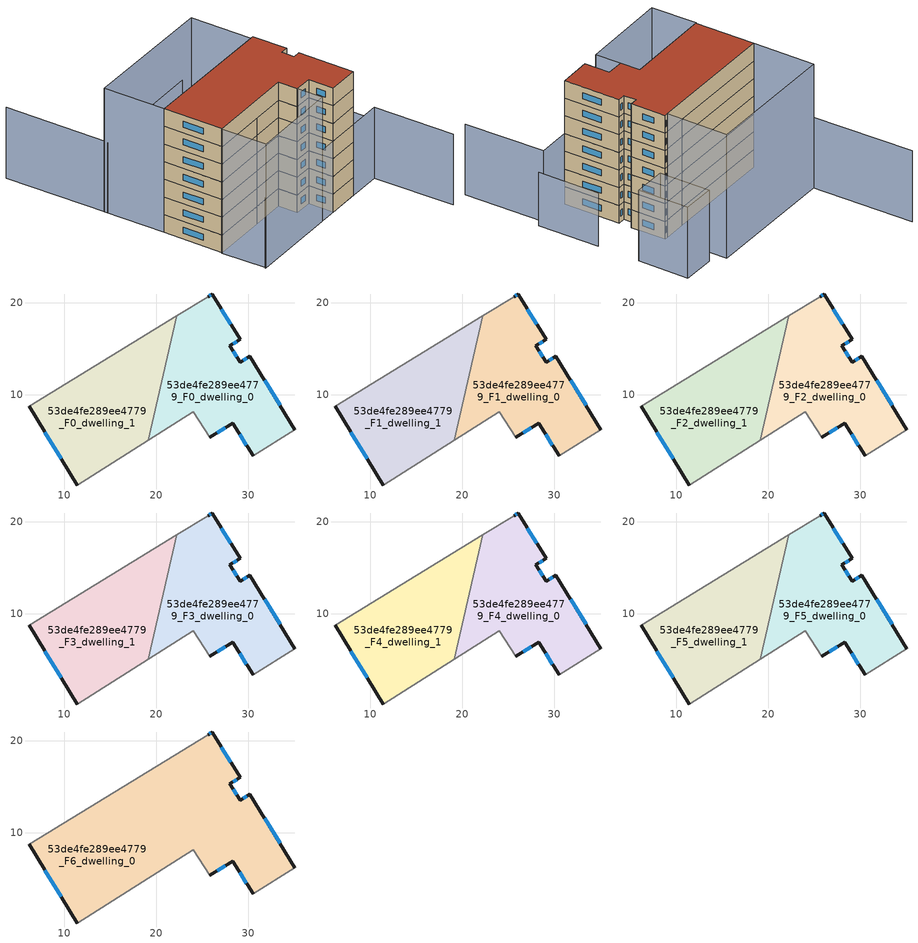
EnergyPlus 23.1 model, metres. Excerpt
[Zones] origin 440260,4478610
53de4fe289ee4779_F0_dwelling_0
 floor ground (EU_floor_Construction): 29.13,16 28.03,15.31 29.13,13.52 30.21,14.18 35.1,6.19 30.56,3.32 28.35,6.89 25.82,5.36 24.06,8.13 19.17,5.05 22.23,18.57 25.64,20.66 26.09,20.94 z0
 wall outside (EU_wall_Construction): 25.82,5.36 28.35,6.89 30.56,3.32 / 35.1,6.19 30.21,14.18 29.13,13.52 28.03,15.31 29.13,16 26.09,20.94 25.64,20.66 z0:3
 wall adiabatic (EU_wall_Construction): 19.17,5.05 24.06,8.13 25.82,5.36 / 25.64,20.66 22.23,18.57 / 30.56,3.32 35.1,6.19 z0:3
 wall to 53de4fe289ee4779_F0_dwelling_1 (EU_wall_Construction): 22.23,18.57 19.17,5.05 z0:3
 window (EU_Window_Construction): 29.08,5.71 29.83,4.5 / 26.66,5.86 27.51,6.38 / 25.94,20.85 25.79,20.75 / 28.12,17.63 27.09,19.3 / 28.39,15.53 28.76,15.77 / 28.76,14.11 28.39,14.71 / 29.85,13.96 29.49,13.74 / 33.48,8.84 31.83,11.53 z0.99:2.01
53de4fe289ee4779_F0_dwelling_1
 floor ground (EU_floor_Construction): 22.23,18.57 19.17,5.05 11.4,0.16 6.17,8.72 z0
 wall outside (EU_wall_Construction): 6.17,8.72 11.4,0.16 z0:3
 wall adiabatic (EU_wall_Construction): 11.4,0.16 19.17,5.05 / 22.23,18.57 6.17,8.72 z0:3
 window (EU_Window_Construction): 7.91,5.88 9.67,3 z0.99:2.01
53de4fe289ee4779_F1_dwelling_0
 floor to 53de4fe289ee4779_F0_dwelling_0 (EU_floor_Construction): 29.13,16 28.03,15.31 29.13,13.52 30.2,14.18 35.1,6.19 30.56,3.32 28.35,6.89 25.82,5.36 24.06,8.13 19.17,5.05 22.23,18.57 25.64,20.66 26.09,20.94 z3
 wall outside (EU_wall_Construction): 25.82,5.36 28.35,6.89 30.56,3.32 / 35.1,6.19 30.21,14.18 29.13,13.52 28.03,15.31 29.13,16 26.09,20.94 25.64,20.66 z3:6
 wall adiabatic (EU_wall_Construction): 19.17,5.05 24.06,8.13 25.82,5.36 / 25.64,20.66 22.23,18.57 / 30.56,3.32 35.1,6.19 z3:6
 wall to 53de4fe289ee4779_F1_dwelling_1 (EU_wall_Construction): 22.23,18.57 19.17,5.05 z3:6
 window (EU_Window_Construction): 29.08,5.71 29.83,4.5 / 26.66,5.86 27.51,6.38 / 25.94,20.85 25.79,20.75 / 28.12,17.63 27.09,19.3 / 28.39,15.53 28.76,15.77 / 28.76,14.11 28.39,14.71 / 29.85,13.96 29.49,13.74 / 33.48,8.84 31.83,11.53 z3.99:5.01
53de4fe289ee4779_F1_dwelling_1
 floor to 53de4fe289ee4779_F0_dwelling_1 (EU_floor_Construction): 22.23,18.57 19.17,5.05 11.4,0.16 6.17,8.72 z3
 wall outside (EU_wall_Construction): 6.17,8.72 11.4,0.16 z3:6
 wall adiabatic (EU_wall_Construction): 11.4,0.16 19.17,5.05 / 22.23,18.57 6.17,8.72 z3:6
 window (EU_Window_Construction): 7.91,5.88 9.67,3 z3.99:5.01
53de4fe289ee4779_F2_dwelling_0
 floor to 53de4fe289ee4779_F1_dwelling_0 (EU_floor_Construction): 29.13,16 28.03,15.31 29.13,13.52 30.2,14.18 35.1,6.19 30.56,3.32 28.35,6.89 25.82,5.36 24.06,8.13 19.17,5.05 22.23,18.57 25.64,20.66 26.09,20.94 z6
 wall outside (EU_wall_Construction): 25.82,5.36 28.35,6.89 30.56,3.32 / 35.1,6.19 30.21,14.18 29.13,13.52 28.03,15.31 29.13,16 26.09,20.94 25.64,20.66 z6:9
 wall adiabatic (EU_wall_Construction): 19.17,5.05 24.06,8.13 25.82,5.36 / 25.64,20.66 22.23,18.57 / 30.56,3.32 35.1,6.19 z6:9
 wall to 53de4fe289ee4779_F2_dwelling_1 (EU_wall_Construction): 22.23,18.57 19.17,5.05 z6:9
 window (EU_Window_Construction): 29.08,5.71 29.83,4.5 / 26.66,5.86 27.51,6.38 / 25.94,20.85 25.79,20.75 / 28.12,17.63 27.09,19.3 / 28.39,15.53 28.76,15.77 / 28.76,14.11 28.39,14.71 / 29.85,13.96 29.49,13.74 / 33.48,8.84 31.83,11.53 z6.99:8.01
53de4fe289ee4779_F2_dwelling_1
 floor to 53de4fe289ee4779_F1_dwelling_1 (EU_floor_Construction): 22.23,18.57 19.17,5.05 11.4,0.16 6.17,8.72 z6
 wall outside (EU_wall_Construction): 6.17,8.72 11.4,0.16 z6:9
 wall adiabatic (EU_wall_Construction): 11.4,0.16 19.17,5.05 / 22.23,18.57 6.17,8.72 z6:9
 window (EU_Window_Construction): 7.91,5.88 9.67,3 z6.99:8.01
53de4fe289ee4779_F3_dwelling_0
 floor to 53de4fe289ee4779_F2_dwelling_0 (EU_floor_Construction): 29.13,16 28.03,15.31 29.13,13.52 30.2,14.18 35.1,6.19 30.56,3.32 28.35,6.89 25.82,5.36 24.06,8.13 19.17,5.05 22.23,18.57 25.64,20.66 26.09,20.94 z9
 wall outside (EU_wall_Construction): 25.82,5.36 28.35,6.89 30.56,3.32 / 35.1,6.19 30.21,14.18 29.13,13.52 28.03,15.31 29.13,16 26.09,20.94 25.64,20.66 z9:12
 wall adiabatic (EU_wall_Construction): 19.17,5.05 24.06,8.13 25.82,5.36 / 25.64,20.66 22.23,18.57 / 30.56,3.32 35.1,6.19 z9:12
 wall to 53de4fe289ee4779_F3_dwelling_1 (EU_wall_Construction): 22.23,18.57 19.17,5.05 z9:12
 window (EU_Window_Construction): 29.08,5.71 29.83,4.5 / 26.66,5.86 27.51,6.38 / 25.94,20.85 25.79,20.75 / 28.12,17.63 27.09,19.3 / 28.39,15.53 28.76,15.77 / 28.76,14.11 28.39,14.71 / 29.85,13.96 29.49,13.74 / 33.48,8.84 31.83,11.53 z9.99:11.01
53de4fe289ee4779_F3_dwelling_1
 floor to 53de4fe289ee4779_F2_dwelling_1 (EU_floor_Construction): 22.23,18.57 19.17,5.05 11.4,0.16 6.17,8.72 z9
 wall outside (EU_wall_Construction): 6.17,8.72 11.4,0.16 z9:12
 wall adiabatic (EU_wall_Construction): 11.4,0.16 19.17,5.05 / 22.23,18.57 6.17,8.72 z9:12
 window (EU_Window_Construction): 7.91,5.88 9.67,3 z9.99:11.01
53de4fe289ee4779_F4_dwelling_0
 floor to 53de4fe289ee4779_F3_dwelling_0 (EU_floor_Construction): 29.13,16 28.03,15.31 29.13,13.52 30.2,14.18 35.1,6.19 30.56,3.32 28.35,6.89 25.82,5.36 24.06,8.13 19.17,5.05 22.23,18.57 25.64,20.66 26.09,20.94 z12
 wall outside (EU_wall_Construction): 25.82,5.36 28.35,6.89 30.56,3.32 / 35.1,6.19 30.21,14.18 29.13,13.52 28.03,15.31 29.13,16 26.09,20.94 25.64,20.66 z12:15
 wall adiabatic (EU_wall_Construction): 19.17,5.05 24.06,8.13 25.82,5.36 / 25.64,20.66 22.23,18.57 / 30.56,3.32 35.1,6.19 z12:15
 wall to 53de4fe289ee4779_F4_dwelling_1 (EU_wall_Construction): 22.23,18.57 19.17,5.05 z12:15
 window (EU_Window_Construction): 29.08,5.71 29.83,4.5 / 26.66,5.86 27.51,6.38 / 25.94,20.85 25.79,20.75 / 28.12,17.63 27.09,19.3 / 28.39,15.53 28.76,15.77 / 28.76,14.11 28.39,14.71 / 29.85,13.96 29.49,13.74 / 33.48,8.84 31.83,11.53 z12.99:14.01
53de4fe289ee4779_F4_dwelling_1
 floor to 53de4fe289ee4779_F3_dwelling_1 (EU_floor_Construction): 22.23,18.57 19.17,5.05 11.4,0.16 6.17,8.72 z12
 wall outside (EU_wall_Construction): 6.17,8.72 11.4,0.16 z12:15
 wall adiabatic (EU_wall_Construction): 11.4,0.16 19.17,5.05 / 22.23,18.57 6.17,8.72 z12:15
 window (EU_Window_Construction): 7.91,5.88 9.67,3 z12.99:14.01
53de4fe289ee4779_F5_dwelling_0
 floor to 53de4fe289ee4779_F4_dwelling_0 (EU_floor_Construction): 29.13,16 28.03,15.31 29.13,13.52 30.2,14.18 35.1,6.19 30.56,3.32 28.35,6.89 25.82,5.36 24.06,8.13 19.17,5.05 22.23,18.57 25.64,20.66 26.09,20.94 z15
 wall outside (EU_wall_Construction): 25.82,5.36 28.35,6.89 30.56,3.32 / 35.1,6.19 30.21,14.18 29.13,13.52 28.03,15.31 29.13,16 26.09,20.94 25.64,20.66 z15:18
 wall adiabatic (EU_wall_Construction): 19.17,5.05 24.06,8.13 25.82,5.36 / 25.64,20.66 22.23,18.57 / 30.56,3.32 35.1,6.19 z15:18
 wall to 53de4fe289ee4779_F5_dwelling_1 (EU_wall_Construction): 22.23,18.57 19.17,5.05 z15:18
 window (EU_Window_Construction): 29.08,5.71 29.83,4.5 / 26.66,5.86 27.51,6.38 / 25.94,20.85 25.79,20.75 / 28.12,17.63 27.09,19.3 / 28.39,15.53 28.76,15.77 / 28.76,14.11 28.39,14.71 / 29.85,13.96 29.49,13.74 / 33.48,8.84 31.83,11.53 z15.99:17.01
53de4fe289ee4779_F5_dwelling_1
 floor to 53de4fe289ee4779_F4_dwelling_1 (EU_floor_Construction): 22.23,18.57 19.17,5.05 11.4,0.16 6.17,8.72 z15
 wall outside (EU_wall_Construction): 6.17,8.72 11.4,0.16 z15:18
 wall adiabatic (EU_wall_Construction): 11.4,0.16 19.17,5.05 / 22.23,18.57 6.17,8.72 z15:18
 window (EU_Window_Construction): 7.91,5.88 9.67,3 z15.99:17.01
53de4fe289ee4779_F6_dwelling_0
 floor to 53de4fe289ee4779_F5_dwelling_0 (EU_floor_Construction): 29.13,16 28.03,15.31 29.13,13.52 30.2,14.18 35.1,6.19 30.56,3.32 28.35,6.89 25.82,5.36 24.06,8.13 19.17,5.05 22.23,18.57 25.64,20.66 26.09,20.94 z18
 floor to 53de4fe289ee4779_F5_dwelling_1 (EU_floor_Construction): 22.23,18.57 19.17,5.05 11.4,0.16 6.17,8.72 z18
 wall outside (EU_wall_Construction): 25.82,5.36 28.35,6.89 30.56,3.32 / 6.17,8.72 11.4,0.16 / 35.1,6.19 30.21,14.18 29.13,13.52 28.03,15.31 29.13,16 26.09,20.94 25.64,20.66 z18:21
 wall adiabatic (EU_wall_Construction): 30.56,3.32 35.1,6.19 / 11.4,0.16 24.06,8.13 25.82,5.36 / 25.64,20.66 6.17,8.72 z18:21
 window (EU_Window_Construction): 29.08,5.71 29.83,4.5 / 26.66,5.86 27.51,6.38 / 7.91,5.88 9.67,3 / 25.94,20.85 25.79,20.75 / 28.12,17.63 27.09,19.3 / 28.39,15.53 28.76,15.77 / 28.76,14.11 28.39,14.71 / 29.85,13.96 29.49,13.74 / 33.48,8.84 31.83,11.53 z18.99:20.01
 roof outside (EU_roof_Construction): 30.56,3.32 35.1,6.19 30.21,14.18 29.13,13.52 28.03,15.31 29.13,16 26.09,20.94 25.64,20.66 6.17,8.72 11.4,0.16 24.06,8.13 25.82,5.36 28.35,6.89 z21
shading: 15.17,-6.35 39.79,9.14 / 39.79,9.14 46.96,-2.26 / 18.02,27.57 1.13,17.02 / 1.13,17.02 -8.07,31.76 / 27.63,31.84 32.02,24.62 / 32.02,24.62 27.29,21.75 / 27.29,21.75 22.9,28.97 / 22.9,28.97 27.63,31.84 z0:12; 40.91,9.8 35.62,18.58 z0:9; 11.32,0.11 24.07,8.14 / 24.07,8.14 28.08,1.77 / 28.08,1.77 15.33,-6.26 / 15.33,-6.26 11.32,0.11 / 25.64,20.66 6.17,8.72 / 6.17,8.72 0.81,17.46 / 0.81,17.46 20.28,29.41 / 20.28,29.41 25.64,20.66 z0:21
[Building]
EU S2 Campaign: North Axis=0; Terrain=City; Solar Distribution=FullExterior
[Site:Location]
Madrid: Latitude=40.5; Longitude=-3.5; Time Zone=1; Elevation=609
[SizingPeriod:WeatherFileDays]
AnnualSizingPeriod: Begin Month=1; Begin Day of Month=1; End Month=12; End Day of Month=31; Day of Week for Start Day=Monday; Use Weather File Daylight Saving Period=No; Use Weather File Rain and Snow Indicators=No
[MATERIAL]
EU_InternalMass_Material: Roughness=MediumRough; Thickness=0.1; Conductivity=1; Density=1800; Specific Heat=900; Thermal Absorptance=0.9; Solar Absorptance=0.7; Visible Absorptance=0.7
[MATERIAL:NOMASS] Roughness=MediumRough; Thermal Absorptance=0.9; Solar Absorptance=0.7; Visible Absorptance=0.7
Name | Thermal Resistance
EU_wall_NoMass | 0.609216
EU_roof_NoMass | 0.513268
EU_floor_NoMass | 0.568163
[WINDOWMATERIAL:SIMPLEGLAZINGSYSTEM]
EU_Window_SimpleGlazing: UFactor=5.50606; Solar Heat Gain Coefficient=0.85; Visible Transmittance=0.85
[CONSTRUCTION]
EU_wall_Construction: EU_wall_NoMass
EU_roof_Construction: EU_roof_NoMass
EU_floor_Construction: EU_floor_NoMass
EU_InternalMass_Construction: EU_InternalMass_Material
EU_Window_Construction: EU_Window_SimpleGlazing
[ZONE] Type=1; Multiplier=1; Ceiling Height=autocalculate; Floor Area=autocalculate; Part of Total Floor Area=Yes
Name | Volume
53de4fe289ee4779_F0_dwelling_0; 53de4fe289ee4779_F1_dwelling_0; 53de4fe289ee4779_F2_dwelling_0; 53de4fe289ee4779_F3_dwelling_0; 53de4fe289ee4779_F4_dwelling_0; 53de4fe289ee4779_F5_dwelling_0 | 418.332
53de4fe289ee4779_F6_dwelling_0 | 836.667
53de4fe289ee4779_F0_dwelling_1; 53de4fe289ee4779_F1_dwelling_1; 53de4fe289ee4779_F2_dwelling_1; 53de4fe289ee4779_F3_dwelling_1; 53de4fe289ee4779_F4_dwelling_1; 53de4fe289ee4779_F5_dwelling_1 | 418.352
[INTERNALMASS] Construction=EU_InternalMass_Construction
Name | Zone or ZoneList | Surface Area
53de4fe289ee4779_F0_dwelling_0_EU_InternalMass | 53de4fe289ee4779_F0_dwelling_0 | 139.444
53de4fe289ee4779_F0_dwelling_1_EU_InternalMass | 53de4fe289ee4779_F0_dwelling_1 | 139.451
53de4fe289ee4779_F1_dwelling_0_EU_InternalMass | 53de4fe289ee4779_F1_dwelling_0 | 139.444
53de4fe289ee4779_F1_dwelling_1_EU_InternalMass | 53de4fe289ee4779_F1_dwelling_1 | 139.451
53de4fe289ee4779_F2_dwelling_0_EU_InternalMass | 53de4fe289ee4779_F2_dwelling_0 | 139.444
53de4fe289ee4779_F2_dwelling_1_EU_InternalMass | 53de4fe289ee4779_F2_dwelling_1 | 139.451
53de4fe289ee4779_F3_dwelling_0_EU_InternalMass | 53de4fe289ee4779_F3_dwelling_0 | 139.444
53de4fe289ee4779_F3_dwelling_1_EU_InternalMass | 53de4fe289ee4779_F3_dwelling_1 | 139.451
53de4fe289ee4779_F4_dwelling_0_EU_InternalMass | 53de4fe289ee4779_F4_dwelling_0 | 139.444
53de4fe289ee4779_F4_dwelling_1_EU_InternalMass | 53de4fe289ee4779_F4_dwelling_1 | 139.451
53de4fe289ee4779_F5_dwelling_0_EU_InternalMass | 53de4fe289ee4779_F5_dwelling_0 | 139.444
53de4fe289ee4779_F5_dwelling_1_EU_InternalMass | 53de4fe289ee4779_F5_dwelling_1 | 139.451
53de4fe289ee4779_F6_dwelling_0_EU_InternalMass | 53de4fe289ee4779_F6_dwelling_0 | 278.891
[OTHEREQUIPMENT] Fuel Type=Electricity; Design Level Calculation Method=Watts/Area; Power per Zone Floor Area=1; Fraction Latent=0; Fraction Radiant=0; Fraction Lost=0; Carbon Dioxide Generation Rate=0; EndUse Subcategory=EU_Step8_InternalGains
Name | Zone or ZoneList or Space or SpaceList | Schedule
EU_Step8_InternalGain_53de4fe289ee4779_F0_dwelling_0_f000 | 53de4fe289ee4779_F0_dwelling_0 | EU_Step8_GainSchedule_53de4fe289ee4779_F0_dwelling_0_f000
EU_Step8_InternalGain_53de4fe289ee4779_F0_dwelling_1_f000 | 53de4fe289ee4779_F0_dwelling_1 | EU_Step8_GainSchedule_53de4fe289ee4779_F0_dwelling_1_f000
EU_Step8_InternalGain_53de4fe289ee4779_F1_dwelling_0_f000 | 53de4fe289ee4779_F1_dwelling_0 | EU_Step8_GainSchedule_53de4fe289ee4779_F1_dwelling_0_f000
EU_Step8_InternalGain_53de4fe289ee4779_F1_dwelling_1_f000 | 53de4fe289ee4779_F1_dwelling_1 | EU_Step8_GainSchedule_53de4fe289ee4779_F1_dwelling_1_f000
EU_Step8_InternalGain_53de4fe289ee4779_F2_dwelling_0_f000 | 53de4fe289ee4779_F2_dwelling_0 | EU_Step8_GainSchedule_53de4fe289ee4779_F2_dwelling_0_f000
EU_Step8_InternalGain_53de4fe289ee4779_F2_dwelling_1_f000 | 53de4fe289ee4779_F2_dwelling_1 | EU_Step8_GainSchedule_53de4fe289ee4779_F2_dwelling_1_f000
EU_Step8_InternalGain_53de4fe289ee4779_F3_dwelling_0_f000 | 53de4fe289ee4779_F3_dwelling_0 | EU_Step8_GainSchedule_53de4fe289ee4779_F3_dwelling_0_f000
EU_Step8_InternalGain_53de4fe289ee4779_F3_dwelling_1_f000 | 53de4fe289ee4779_F3_dwelling_1 | EU_Step8_GainSchedule_53de4fe289ee4779_F3_dwelling_1_f000
EU_Step8_InternalGain_53de4fe289ee4779_F4_dwelling_0_f000 | 53de4fe289ee4779_F4_dwelling_0 | EU_Step8_GainSchedule_53de4fe289ee4779_F4_dwelling_0_f000
EU_Step8_InternalGain_53de4fe289ee4779_F4_dwelling_1_f000 | 53de4fe289ee4779_F4_dwelling_1 | EU_Step8_GainSchedule_53de4fe289ee4779_F4_dwelling_1_f000
EU_Step8_InternalGain_53de4fe289ee4779_F5_dwelling_0_f000 | 53de4fe289ee4779_F5_dwelling_0 | EU_Step8_GainSchedule_53de4fe289ee4779_F5_dwelling_0_f000
EU_Step8_InternalGain_53de4fe289ee4779_F5_dwelling_1_f000 | 53de4fe289ee4779_F5_dwelling_1 | EU_Step8_GainSchedule_53de4fe289ee4779_F5_dwelling_1_f000
EU_Step8_InternalGain_53de4fe289ee4779_F6_dwelling_0_f000 | 53de4fe289ee4779_F6_dwelling_0 | EU_Step8_GainSchedule_53de4fe289ee4779_F6_dwelling_0_f000
[ZONEVENTILATION:DESIGNFLOWRATE] Schedule=EU_AlwaysOn; Design Flow Rate Calculation Method=AirChanges/Hour; Air Changes per Hour=0.752966; Ventilation Type=Natural; Fan Pressure Rise=0; Fan Total Efficiency=1; Constant Term Coefficient=1; Temperature Term Coefficient=0; Velocity Term Coefficient=0; Velocity Squared Term Coefficient=0; Minimum Indoor Temperature=-100; Maximum Indoor Temperature=100; Delta Temperature=-100; Minimum Outdoor Temperature=-100; Maximum Outdoor Temperature=100; Maximum Wind Speed=40
Name | Zone or ZoneList or Space or SpaceList
EU_ConstantAir_53de4fe289ee4779_F0_dwelling_0 | 53de4fe289ee4779_F0_dwelling_0
EU_ConstantAir_53de4fe289ee4779_F0_dwelling_1 | 53de4fe289ee4779_F0_dwelling_1
EU_ConstantAir_53de4fe289ee4779_F1_dwelling_0 | 53de4fe289ee4779_F1_dwelling_0
EU_ConstantAir_53de4fe289ee4779_F1_dwelling_1 | 53de4fe289ee4779_F1_dwelling_1
EU_ConstantAir_53de4fe289ee4779_F2_dwelling_0 | 53de4fe289ee4779_F2_dwelling_0
EU_ConstantAir_53de4fe289ee4779_F2_dwelling_1 | 53de4fe289ee4779_F2_dwelling_1
EU_ConstantAir_53de4fe289ee4779_F3_dwelling_0 | 53de4fe289ee4779_F3_dwelling_0
EU_ConstantAir_53de4fe289ee4779_F3_dwelling_1 | 53de4fe289ee4779_F3_dwelling_1
EU_ConstantAir_53de4fe289ee4779_F4_dwelling_0 | 53de4fe289ee4779_F4_dwelling_0
EU_ConstantAir_53de4fe289ee4779_F4_dwelling_1 | 53de4fe289ee4779_F4_dwelling_1
EU_ConstantAir_53de4fe289ee4779_F5_dwelling_0 | 53de4fe289ee4779_F5_dwelling_0
EU_ConstantAir_53de4fe289ee4779_F5_dwelling_1 | 53de4fe289ee4779_F5_dwelling_1
EU_ConstantAir_53de4fe289ee4779_F6_dwelling_0 | 53de4fe289ee4779_F6_dwelling_0
[HVACTEMPLATE:THERMOSTAT] Constant Heating Setpoint=20; Constant Cooling Setpoint=50
EU_HeatOnly_53de4fe289ee4779_F0_dwelling_0; EU_HeatOnly_53de4fe289ee4779_F0_dwelling_1; EU_HeatOnly_53de4fe289ee4779_F1_dwelling_0; EU_HeatOnly_53de4fe289ee4779_F1_dwelling_1; EU_HeatOnly_53de4fe289ee4779_F2_dwelling_0; EU_HeatOnly_53de4fe289ee4779_F2_dwelling_1; EU_HeatOnly_53de4fe289ee4779_F3_dwelling_0; EU_HeatOnly_53de4fe289ee4779_F3_dwelling_1; EU_HeatOnly_53de4fe289ee4779_F4_dwelling_0; EU_HeatOnly_53de4fe289ee4779_F4_dwelling_1; EU_HeatOnly_53de4fe289ee4779_F5_dwelling_0; EU_HeatOnly_53de4fe289ee4779_F5_dwelling_1; EU_HeatOnly_53de4fe289ee4779_F6_dwelling_0
[HVACTEMPLATE:ZONE:IDEALLOADSAIRSYSTEM] System Availability Schedule=EU_AlwaysOn; Maximum Heating Supply Air Temperature=50; Minimum Cooling Supply Air Temperature=13; Maximum Heating Supply Air Humidity Ratio=0.0156; Minimum Cooling Supply Air Humidity Ratio=0.0077; Heating Limit=NoLimit; Cooling Limit=NoLimit; Heating Availability Schedule=EU_AlwaysOn; Cooling Availability Schedule=EU_CoolingOff; Dehumidification Control Type=ConstantSensibleHeatRatio; Cooling Sensible Heat Ratio=0.7; Dehumidification Setpoint=60; Humidification Control Type=None; Humidification Setpoint=30; Outdoor Air Method=None; Outdoor Air Flow Rate per Person=0.00944; Outdoor Air Flow Rate per Zone Floor Area=0; Outdoor Air Flow Rate per Zone=0; Demand Controlled Ventilation Type=None; Outdoor Air Economizer Type=NoEconomizer; Heat Recovery Type=None; Sensible Heat Recovery Effectiveness=0.7; Latent Heat Recovery Effectiveness=0.65
Name | Template Thermostat
53de4fe289ee4779_F0_dwelling_0 | EU_HeatOnly_53de4fe289ee4779_F0_dwelling_0
53de4fe289ee4779_F0_dwelling_1 | EU_HeatOnly_53de4fe289ee4779_F0_dwelling_1
53de4fe289ee4779_F1_dwelling_0 | EU_HeatOnly_53de4fe289ee4779_F1_dwelling_0
53de4fe289ee4779_F1_dwelling_1 | EU_HeatOnly_53de4fe289ee4779_F1_dwelling_1
53de4fe289ee4779_F2_dwelling_0 | EU_HeatOnly_53de4fe289ee4779_F2_dwelling_0
53de4fe289ee4779_F2_dwelling_1 | EU_HeatOnly_53de4fe289ee4779_F2_dwelling_1
53de4fe289ee4779_F3_dwelling_0 | EU_HeatOnly_53de4fe289ee4779_F3_dwelling_0
53de4fe289ee4779_F3_dwelling_1 | EU_HeatOnly_53de4fe289ee4779_F3_dwelling_1
53de4fe289ee4779_F4_dwelling_0 | EU_HeatOnly_53de4fe289ee4779_F4_dwelling_0
53de4fe289ee4779_F4_dwelling_1 | EU_HeatOnly_53de4fe289ee4779_F4_dwelling_1
53de4fe289ee4779_F5_dwelling_0 | EU_HeatOnly_53de4fe289ee4779_F5_dwelling_0
53de4fe289ee4779_F5_dwelling_1 | EU_HeatOnly_53de4fe289ee4779_F5_dwelling_1
53de4fe289ee4779_F6_dwelling_0 | EU_HeatOnly_53de4fe289ee4779_F6_dwelling_0
[SIZING:ZONE] Zone Cooling Design Supply Air Temperature Input Method=SupplyAirTemperature; Zone Cooling Design Supply Air Temperature=13; Zone Heating Design Supply Air Temperature Input Method=SupplyAirTemperature; Zone Heating Design Supply Air Temperature=50; Zone Cooling Design Supply Air Humidity Ratio=0.008; Zone Heating Design Supply Air Humidity Ratio=0.008; Cooling Design Air Flow Method=DesignDay; Cooling Design Air Flow Rate=0; Cooling Minimum Air Flow per Zone Floor Area=0.000762; Cooling Minimum Air Flow=0; Cooling Minimum Air Flow Fraction=0.2; Heating Design Air Flow Method=DesignDay; Heating Design Air Flow Rate=0; Heating Maximum Air Flow per Zone Floor Area=0.002032; Heating Maximum Air Flow=0.141576; Heating Maximum Air Flow Fraction=0.3; Account for Dedicated Outdoor Air System=No; Dedicated Outdoor Air System Control Strategy=NeutralSupplyAir; Dedicated Outdoor Air Low Setpoint Temperature for Design=autosize; Dedicated Outdoor Air High Setpoint Temperature for Design=autosize; Zone Load Sizing Method=Sensible Load Only No Latent Load; Zone Latent Cooling Design Supply Air Humidity Ratio Input Method=HumidityRatioDifference; Zone Cooling Design Supply Air Humidity Ratio Difference=0.005; Zone Latent Heating Design Supply Air Humidity Ratio Input Method=HumidityRatioDifference; Zone Humidification Design Supply Air Humidity Ratio Difference=0.005
53de4fe289ee4779_F0_dwelling_0; 53de4fe289ee4779_F0_dwelling_1; 53de4fe289ee4779_F1_dwelling_0; 53de4fe289ee4779_F1_dwelling_1; 53de4fe289ee4779_F2_dwelling_0; 53de4fe289ee4779_F2_dwelling_1; 53de4fe289ee4779_F3_dwelling_0; 53de4fe289ee4779_F3_dwelling_1; 53de4fe289ee4779_F4_dwelling_0; 53de4fe289ee4779_F4_dwelling_1; 53de4fe289ee4779_F5_dwelling_0; 53de4fe289ee4779_F5_dwelling_1; 53de4fe289ee4779_F6_dwelling_0
[SCHEDULE:CONSTANT]
Name | Hourly Value
EU_AlwaysOn | 1
EU_CoolingOff | 0
[SCHEDULE:FILE] Column Number=1; Rows to Skip at Top=0; Number of Hours of Data=8760; Column Separator=Comma; Interpolate to Timestep=No; Minutes per Item=60; Adjust Schedule for Daylight Savings=Yes
Name | File
EU_Step8_GainSchedule_53de4fe289ee4779_F0_dwelling_0_f000 | ../../schedules/53de4fe289ee4779/53de4fe289ee4779_F0_dwelling_0_f000_gain.csv
EU_Step8_GainSchedule_53de4fe289ee4779_F0_dwelling_1_f000 | ../../schedules/53de4fe289ee4779/53de4fe289ee4779_F0_dwelling_1_f000_gain.csv
EU_Step8_GainSchedule_53de4fe289ee4779_F1_dwelling_0_f000 | ../../schedules/53de4fe289ee4779/53de4fe289ee4779_F1_dwelling_0_f000_gain.csv
EU_Step8_GainSchedule_53de4fe289ee4779_F1_dwelling_1_f000 | ../../schedules/53de4fe289ee4779/53de4fe289ee4779_F1_dwelling_1_f000_gain.csv
EU_Step8_GainSchedule_53de4fe289ee4779_F2_dwelling_0_f000 | ../../schedules/53de4fe289ee4779/53de4fe289ee4779_F2_dwelling_0_f000_gain.csv
EU_Step8_GainSchedule_53de4fe289ee4779_F2_dwelling_1_f000 | ../../schedules/53de4fe289ee4779/53de4fe289ee4779_F2_dwelling_1_f000_gain.csv
EU_Step8_GainSchedule_53de4fe289ee4779_F3_dwelling_0_f000 | ../../schedules/53de4fe289ee4779/53de4fe289ee4779_F3_dwelling_0_f000_gain.csv
EU_Step8_GainSchedule_53de4fe289ee4779_F3_dwelling_1_f000 | ../../schedules/53de4fe289ee4779/53de4fe289ee4779_F3_dwelling_1_f000_gain.csv
EU_Step8_GainSchedule_53de4fe289ee4779_F4_dwelling_0_f000 | ../../schedules/53de4fe289ee4779/53de4fe289ee4779_F4_dwelling_0_f000_gain.csv
EU_Step8_GainSchedule_53de4fe289ee4779_F4_dwelling_1_f000 | ../../schedules/53de4fe289ee4779/53de4fe289ee4779_F4_dwelling_1_f000_gain.csv
EU_Step8_GainSchedule_53de4fe289ee4779_F5_dwelling_0_f000 | ../../schedules/53de4fe289ee4779/53de4fe289ee4779_F5_dwelling_0_f000_gain.csv
EU_Step8_GainSchedule_53de4fe289ee4779_F5_dwelling_1_f000 | ../../schedules/53de4fe289ee4779/53de4fe289ee4779_F5_dwelling_1_f000_gain.csv
EU_Step8_GainSchedule_53de4fe289ee4779_F6_dwelling_0_f000 | ../../schedules/53de4fe289ee4779/53de4fe289ee4779_F6_dwelling_0_f000_gain.csv
